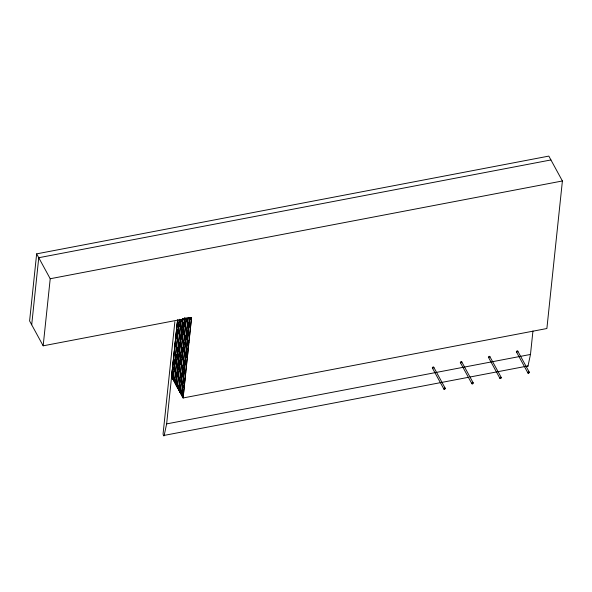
<?xml version="1.0" encoding="UTF-8"?>
<svg xmlns="http://www.w3.org/2000/svg" width="592" height="592" viewBox="0 0 592 592"><rect width="100%" height="100%" fill="white"/><g stroke="black" fill="none" stroke-linecap="round" stroke-linejoin="round"><path stroke-width="0.89" d="M36.652 253.864L29.6 320.938L43.164 345.817L191.586 317.482L183.12 397.965L546.882 328.523L562.4 180.974L548.836 156.096L36.652 253.864L50.216 278.743L43.164 345.817M31.702 324.786L38.754 257.72L550.937 159.944M174.877 321.685L163.118 433.47A1.502 0.466 79.2 0 0 163.525 435.549A1.502 0.466 79.2 0 0 164.169 435.394L468.131 377.37M164.169 435.394L166.633 423.902L177.533 320.25M177.607 320.057L171.569 376.956L173.079 379.383M183.12 397.965L171.71 376.882L171.887 374.418L173.249 376.919L172.99 379.405M175.484 371.894L172.775 366.759L173.471 359.396M173.567 359.24L174.344 351.863L175.624 354.386L174.929 361.749L173.486 359.263L184.911 380.212L184.053 387.605L182.773 385.081L183.461 377.726M174.359 351.729L175.136 344.352L176.416 346.875L175.72 354.238L174.27 351.744L185.703 372.701L184.253 370.215L183.557 377.57L184.837 380.094L185.614 372.716M175.935 336.707L187.279 357.672L175.935 336.707L176.631 329.344M176.727 329.196L177.504 321.819L178.784 324.335L178.088 331.698L176.645 329.211L188.071 350.161L187.294 357.538M174.499 382.003L173.056 379.516L179.398 319.266L178.88 324.187L177.519 321.685L177.689 320.043M175.928 384.622L174.485 382.136L181.085 319.428L189.647 335.139L188.204 332.652L187.509 340.015L188.789 342.531L189.566 335.153M177.852 367.099L179.213 369.6L179.909 362.237L178.621 359.721L176.912 374.514L175.632 371.991L176.32 364.628M176.423 364.48L177.2 357.102L178.481 359.625L177.785 366.981L176.261 364.517M177.208 356.969L177.985 349.591L179.265 352.107L178.577 359.47L175.772 354.482M176.557 346.971L177.926 349.472L178.695 342.095M179.583 334.436L180.36 327.058L181.64 329.574L180.945 336.937L179.42 334.465M180.375 326.925L181.145 319.547L182.432 322.063L181.737 329.426L178.932 324.438M175.846 384.637L176.105 382.158L174.825 379.635L174.485 382.136M182.787 318.651L182.528 321.915M177.356 387.242L175.913 384.756L182.869 318.637M180.049 362.341L181.33 364.857L180.641 372.22L179.117 369.748L178.34 377.126L177.06 374.61L177.748 367.247M178.636 359.588L179.413 352.21L180.693 354.726L180.005 362.089L178.481 359.625M181.011 337.055L181.788 329.677L183.069 332.193L182.373 339.556L180.849 337.085L180.153 344.448M181.803 329.537L182.573 322.159L183.853 324.682L183.165 332.045L181.64 329.574M182.935 318.748L182.432 322.063M177.274 387.257L177.533 384.778L176.253 382.254L175.913 384.756M184.563 317.985L183.957 324.534M178.784 389.862L177.334 387.375L184.645 317.971M178.703 389.876L178.962 387.397L177.681 384.874M180.841 354.83L182.121 357.346L181.433 364.709L179.909 362.237M183.217 332.29L184.497 334.813L183.801 342.176L182.277 339.704L181.581 347.067M184.001 324.779L185.281 327.302L184.593 334.658L183.069 332.193M188.138 332.534L186.776 330.033L186.08 337.396L187.361 339.912L188.996 325.141L190.439 327.628L185.133 317.897L186.073 319.791L185.385 327.147M186.258 318.015L186.169 319.636M186.347 318L178.762 389.995L180.212 392.481M181.64 395.093L180.19 392.607L188.115 317.334M183.557 377.57L182.625 384.985L181.344 382.469L182.033 375.106M182.129 374.951L182.906 367.58L184.186 370.096L183.498 377.459L181.973 374.988M182.921 367.44L183.698 360.062L184.978 362.585L184.29 369.948L181.478 364.961M185.296 344.907L186.066 337.529L187.346 340.045L186.658 347.408L185.133 344.944M188.182 317.453L187.664 322.374L186.221 319.887M181.559 395.116L181.818 392.629L180.538 390.113L180.19 392.607M185.429 327.398L186.872 329.885L187.649 322.507L188.929 325.023L188.234 332.386M189.721 317.512L189.026 324.875M183.069 397.713L181.618 395.227L189.803 317.497L191.231 320.117L190.454 327.494M187.198 357.694L185.629 372.583L184.349 370.059L185.044 362.696L186.487 365.183L175.062 344.233L175.839 336.855M186.717 347.526L187.494 340.148L188.774 342.664L188.086 350.027L186.561 347.563L185.866 354.919M182.987 397.728L183.246 395.249L181.966 392.733L181.618 395.227M189.662 335.005L190.358 327.642M527.442 366.211A1.502 0.466 79.2 0 0 528.02 365.937L530.476 354.453L532.948 330.972M50.216 278.743L562.4 180.974M189.78 317.63L188.929 325.023M191.505 317.497L191.164 319.998L189.884 317.475M177.519 321.685L188.774 342.664M178.784 324.335L180.227 326.821M179.435 334.332L177.992 331.846L177.304 339.209M179.487 334.584L178.629 341.976M184.497 334.813L185.932 337.292M184.637 334.909L186.08 337.396M180.908 337.203L179.369 351.959M177.363 339.327L176.512 346.72M180.123 344.714L179.265 352.107M185.148 344.81L183.705 342.324L183.009 349.687M185.192 345.055L184.341 352.455M181.648 347.178L180.797 354.578M186.621 347.674L185.074 362.437M183.076 349.798L182.225 357.198M184.401 352.566L183.712 359.929L182.269 357.45M175.624 354.386L177.067 356.872M185.829 355.185L184.978 362.585M176.275 364.383L174.832 361.897L174.137 369.26M181.33 364.857L182.773 367.343M172.775 366.759L184.119 387.723L183.342 395.101M172.679 366.907L171.902 374.285L183.246 395.249M174.203 369.371L173.352 376.771M175.535 372.146L174.84 379.502L173.397 377.023M177.06 374.61L176.209 382.01M176.964 374.758L176.105 382.158M181.988 374.854L180.545 372.368L179.85 379.731L178.325 377.267L177.63 384.622M181.196 382.365L179.753 379.879L179.058 387.242M181.241 382.617L180.553 389.98L179.11 387.494M182.773 385.081L181.914 392.481M182.669 385.237L181.818 392.629M166.633 423.902L530.476 354.453M469.944 377.023L528.02 365.937M517.778 351.123L529.241 372.146M516.446 351.951L527.916 372.975M489.806 356.51L501.269 377.533M488.474 357.339L499.937 378.362M461.73 361.838L473.193 382.861M460.398 362.667L471.861 383.69M433.736 367.21L445.199 388.234M432.404 368.039L443.874 389.062M489.266 357.45A0.784 0.533 -28.6 0 1 488.407 357.161A0.784 0.533 -28.6 0 1 489.133 356.354A0.784 0.533 -28.6 0 1 489.873 356.784M433.011 368.209A0.784 0.533 -28.6 0 1 432.36 367.662A0.784 0.533 -28.6 0 1 433.381 367.025A0.784 0.533 -28.6 0 1 433.677 367.795M460.813 362.852A0.784 0.533 -28.6 0 1 460.421 362.126A0.784 0.533 -28.6 0 1 461.531 361.69A0.784 0.533 -28.6 0 1 461.538 362.563M517.053 352.122A0.784 0.533 -28.6 0 1 516.402 351.567A0.784 0.533 -28.6 0 1 517.423 350.938A0.784 0.533 -28.6 0 1 517.719 351.707M500.351 378.547A0.784 0.533 -28.6 0 0 501.328 377.659A0.784 0.533 -28.6 0 0 500.129 377.629A0.784 0.533 -28.6 0 0 500.351 378.547M444.289 389.255A0.784 0.533 -28.6 0 0 445.258 388.367A0.784 0.533 -28.6 0 0 444.059 388.337A0.784 0.533 -28.6 0 0 444.289 389.255M472.275 383.875A0.784 0.533 -28.6 0 0 473.252 382.987A0.784 0.533 -28.6 0 0 472.053 382.957A0.784 0.533 -28.6 0 0 472.275 383.875M528.33 373.16A0.784 0.533 -28.6 0 0 529.3 372.272A0.784 0.533 -28.6 0 0 528.101 372.242A0.784 0.533 -28.6 0 0 528.33 373.16"/></g></svg>
